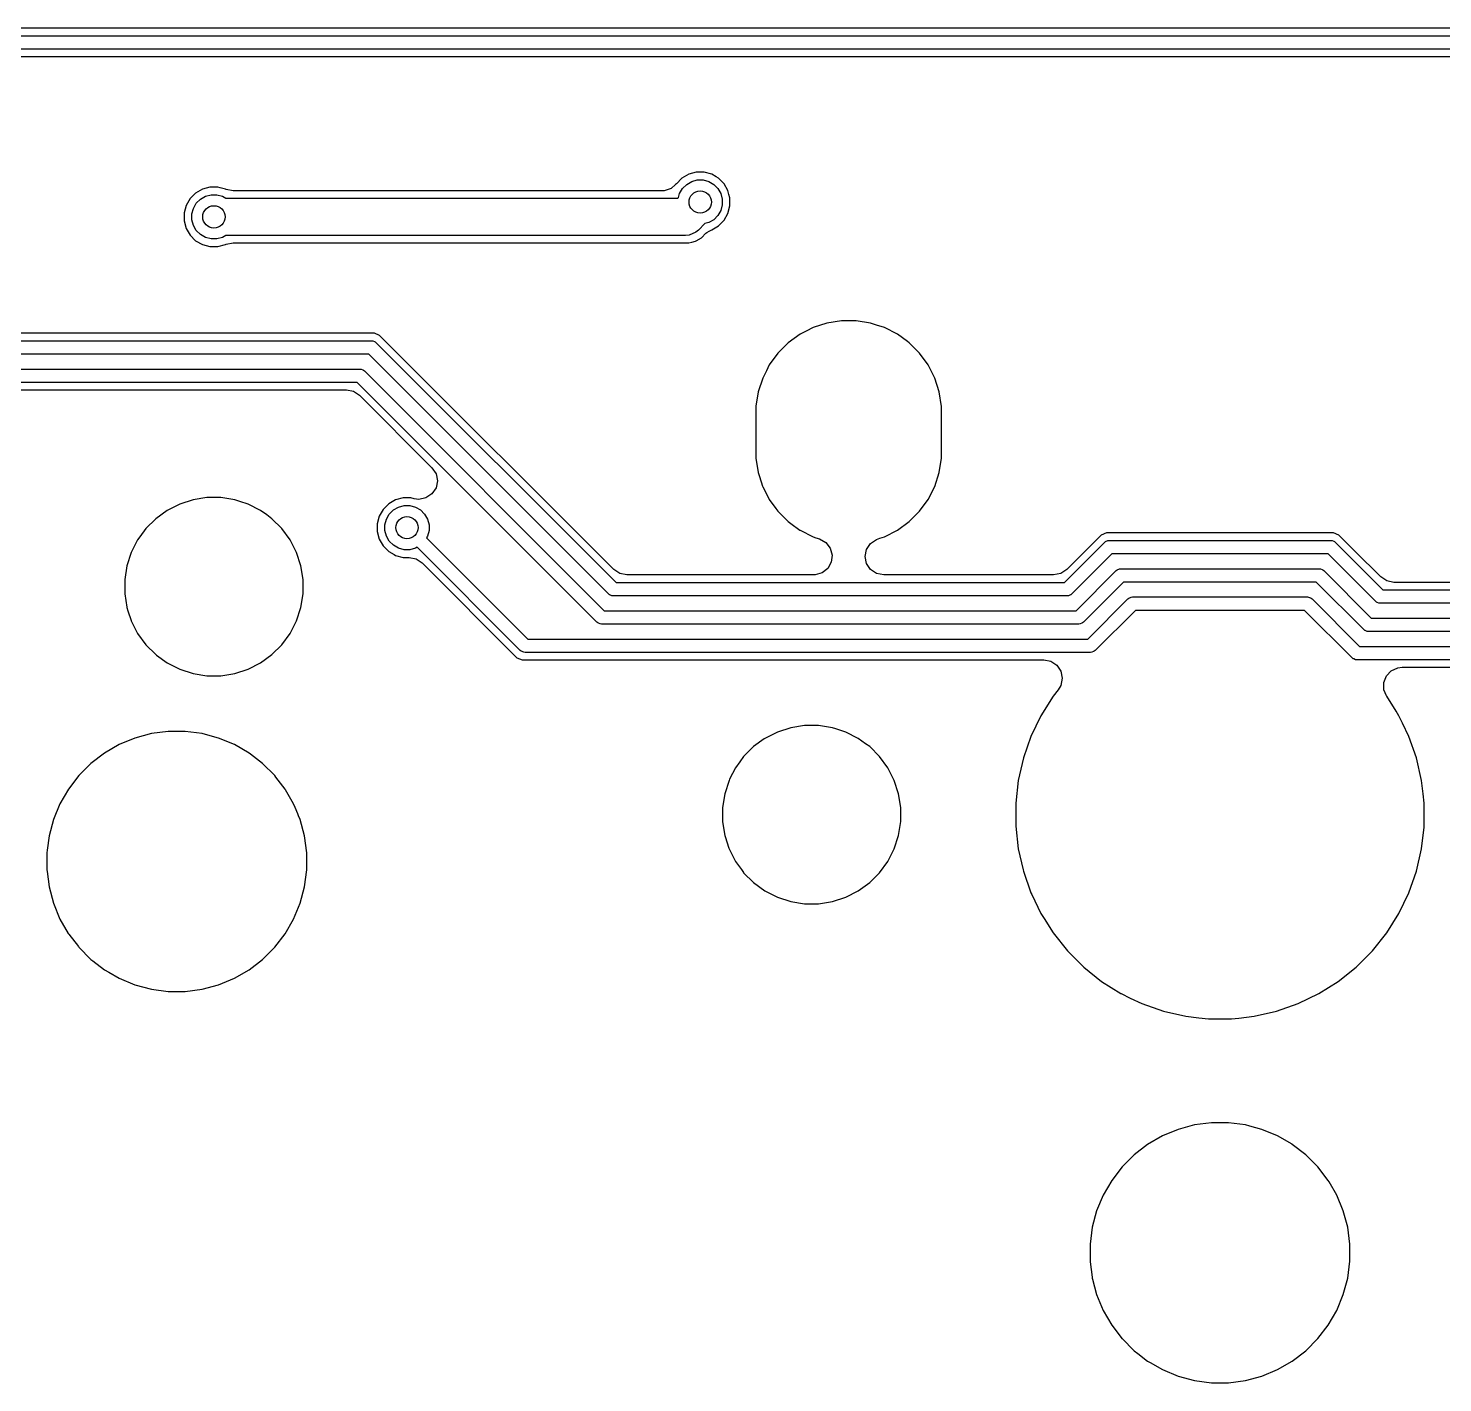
# Model space of a CAD drawing. Header units: inches. Extents: x 2.6 to 14.2, y -7.9 to -3.5.
# Drawn here: x 5.39 to 6.14, y -5.304 to -4.586 of the extents above; entities that cross this region are included whole.
import ezdxf

# ---------------------------------------------------------------- set-up
doc = ezdxf.new("R2010")
doc.units = ezdxf.units.IN
doc.header["$MEASUREMENT"] = 0
doc.layers.add('B.Cu', color=153, linetype='CONTINUOUS', true_color=0x4d7fc4)

msp = doc.modelspace()

# ---------------------------------------------------------------- linework, layer by layer
at = {"layer": 'B.Cu', "linetype": 'CONTINUOUS'}
for p, q in [((4.96122, -4.58957), (6.79035, -4.58957)), ((6.79185, -4.58561), (4.96271, -4.58561)), ((6.78889, -4.59665), (4.96269, -4.59665)), ((4.96839, -4.60061), (6.78319, -4.60061)), ((5.74054, -4.66303), (5.73694, -4.66511)), ((5.74455, -4.66196), (5.74054, -4.66303)), ((5.7487, -4.66196), (5.74455, -4.66196)), ((5.75271, -4.66303), (5.7487, -4.66196)), ((5.75499, -4.66435), (5.75271, -4.66303)), ((5.7563, -4.66511), (5.75499, -4.66435)), ((5.48266, -4.67091), (5.47907, -4.67298)), ((5.48667, -4.66983), (5.48266, -4.67091)), ((5.49082, -4.66983), (5.48667, -4.66983)), ((5.49205, -4.67016), (5.49082, -4.66983)), ((5.49483, -4.67091), (5.49205, -4.67016)), ((5.49519, -4.67105), (5.49483, -4.67091)), ((5.49894, -4.6718), (5.49519, -4.67105)), ((5.72629, -4.6718), (5.49894, -4.6718)), ((5.72757, -4.67172), (5.72629, -4.6718)), ((5.73119, -4.67049), (5.72757, -4.67172)), ((5.73351, -4.66845), (5.73119, -4.67049)), ((5.73355, -4.6685), (5.73351, -4.66845)), ((5.73401, -4.66804), (5.73355, -4.6685)), ((5.73694, -4.66511), (5.73401, -4.66804)), ((5.73401, -4.66804), (5.73401, -4.66804)), ((5.73571, -4.67321), (5.73725, -4.67053)), ((5.73694, -4.66511), (5.73694, -4.66511)), ((5.73694, -4.66511), (5.73694, -4.66511)), ((5.73725, -4.67053), (5.73943, -4.66835)), ((5.73943, -4.66835), (5.7421, -4.66681)), ((5.7421, -4.66681), (5.74508, -4.66601)), ((5.74508, -4.66601), (5.74816, -4.66601)), ((5.74816, -4.66601), (5.75114, -4.66681)), ((5.75114, -4.66681), (5.75381, -4.66835)), ((5.75381, -4.66835), (5.75599, -4.67053)), ((5.75599, -4.67053), (5.75753, -4.67321)), ((5.75924, -4.66804), (5.7563, -4.66511)), ((5.76132, -4.67164), (5.75924, -4.66804)), ((5.76168, -4.67298), (5.76132, -4.67164)), ((5.47406, -4.67951), (5.47298, -4.68352)), ((5.47613, -4.67592), (5.47406, -4.67951)), ((5.47907, -4.67298), (5.47613, -4.67592)), ((5.47784, -4.68108), (5.47938, -4.67841)), ((5.47938, -4.67841), (5.48156, -4.67623)), ((5.48156, -4.67623), (5.48423, -4.67469)), ((5.48423, -4.67469), (5.48721, -4.67389)), ((5.48721, -4.67389), (5.49029, -4.67389)), ((5.49029, -4.67389), (5.49327, -4.67469)), ((5.49327, -4.67469), (5.49512, -4.67576)), ((5.49512, -4.67576), (5.73467, -4.67576)), ((5.73467, -4.67576), (5.73516, -4.67527)), ((5.73516, -4.67527), (5.73571, -4.67321)), ((5.75753, -4.67321), (5.75833, -4.67618)), ((5.75833, -4.67927), (5.75753, -4.68224)), ((5.75833, -4.67618), (5.75833, -4.67927)), ((5.76132, -4.68381), (5.76239, -4.6798)), ((5.76186, -4.67368), (5.76168, -4.67298)), ((5.76237, -4.67558), (5.76186, -4.67368)), ((5.76239, -4.67565), (5.76237, -4.67558)), ((5.76239, -4.6798), (5.76239, -4.67565)), ((5.76239, -4.67565), (5.76239, -4.67565)), ((5.47298, -4.68352), (5.47298, -4.68767)), ((5.47704, -4.68406), (5.47784, -4.68108)), ((5.47704, -4.68714), (5.47704, -4.68406)), ((5.47784, -4.69012), (5.47704, -4.68714)), ((5.75381, -4.6871), (5.75114, -4.68864)), ((5.75599, -4.68492), (5.75381, -4.6871)), ((5.75753, -4.68224), (5.75599, -4.68492)), ((5.7563, -4.69034), (5.75924, -4.68741)), ((5.75924, -4.68741), (5.76132, -4.68381)), ((5.47298, -4.68767), (5.47406, -4.69169)), ((5.47406, -4.69169), (5.47464, -4.6927)), ((5.47464, -4.6927), (5.47613, -4.69528)), ((5.47938, -4.69279), (5.47784, -4.69012)), ((5.48156, -4.69497), (5.47938, -4.69279)), ((5.48423, -4.69651), (5.48156, -4.69497)), ((5.74422, -4.69378), (5.74067, -4.69525)), ((5.74571, -4.69256), (5.74422, -4.69378)), ((5.74422, -4.69378), (5.74422, -4.69378)), ((5.74908, -4.68919), (5.74571, -4.69256)), ((5.74722, -4.69664), (5.74965, -4.69422)), ((5.75114, -4.68864), (5.74908, -4.68919)), ((5.74965, -4.69422), (5.75018, -4.69381)), ((5.75018, -4.69381), (5.75131, -4.69326)), ((5.75131, -4.69326), (5.75235, -4.69257)), ((5.75235, -4.69257), (5.75271, -4.69242)), ((5.75235, -4.69257), (5.75235, -4.69257)), ((5.75271, -4.69242), (5.7563, -4.69034)), ((5.75271, -4.69242), (5.75271, -4.69242)), ((5.47613, -4.69528), (5.47907, -4.69822)), ((5.47907, -4.69822), (5.48266, -4.70029)), ((5.48266, -4.70029), (5.48667, -4.70137)), ((5.48721, -4.69731), (5.48423, -4.69651)), ((5.48667, -4.70137), (5.49082, -4.70137)), ((5.49029, -4.69731), (5.48721, -4.69731)), ((5.49327, -4.69651), (5.49029, -4.69731)), ((5.49082, -4.70137), (5.49483, -4.70029)), ((5.49082, -4.70137), (5.49082, -4.70137)), ((5.49512, -4.69544), (5.49327, -4.69651)), ((5.49483, -4.70029), (5.49519, -4.70014)), ((5.49483, -4.70029), (5.49483, -4.70029)), ((5.49483, -4.70029), (5.49483, -4.70029)), ((5.73875, -4.69544), (5.49512, -4.69544)), ((5.49519, -4.70014), (5.49894, -4.6994)), ((5.49894, -4.6994), (5.74057, -4.6994)), ((5.74067, -4.69525), (5.73875, -4.69544)), ((5.74057, -4.6994), (5.74222, -4.69895)), ((5.74222, -4.69895), (5.74407, -4.69846)), ((5.74407, -4.69846), (5.74449, -4.69822)), ((5.74449, -4.69822), (5.74722, -4.69664)), ((5.57386, -4.74731), (5.10869, -4.74731)), ((5.57661, -4.74845), (5.57386, -4.74731)), ((5.57386, -4.74731), (5.57386, -4.74731)), ((5.80287, -4.74613), (5.79956, -4.74782)), ((5.80646, -4.7443), (5.80287, -4.74613)), ((5.81383, -4.74191), (5.80646, -4.7443)), ((5.80646, -4.7443), (5.80646, -4.7443)), ((5.82149, -4.7407), (5.81383, -4.74191)), ((5.82924, -4.7407), (5.82149, -4.7407)), ((5.82149, -4.7407), (5.82149, -4.7407)), ((5.82149, -4.7407), (5.82149, -4.7407)), ((5.83689, -4.74191), (5.82924, -4.7407)), ((5.82924, -4.7407), (5.82924, -4.7407)), ((5.82924, -4.7407), (5.82924, -4.7407)), ((5.84004, -4.74293), (5.83689, -4.74191)), ((5.83689, -4.74191), (5.83689, -4.74191)), ((5.83689, -4.74191), (5.83689, -4.74191)), ((5.84426, -4.7443), (5.84004, -4.74293)), ((5.85117, -4.74782), (5.84426, -4.7443)), ((5.84426, -4.7443), (5.84426, -4.7443)), ((5.84426, -4.7443), (5.84426, -4.7443)), ((5.84426, -4.7443), (5.84426, -4.7443)), ((4.80092, -4.75127), (5.57236, -4.75127)), ((5.57236, -4.75127), (5.57305, -4.75134)), ((5.57305, -4.75134), (5.57391, -4.75169)), ((5.57391, -4.75169), (5.57433, -4.75187)), ((5.57433, -4.75187), (5.57487, -4.75231)), ((5.57487, -4.75231), (5.70198, -4.87942)), ((5.57872, -4.75056), (5.57661, -4.74845)), ((5.57661, -4.74845), (5.57661, -4.74845)), ((5.57661, -4.74845), (5.57661, -4.74845)), ((5.70075, -4.87259), (5.57872, -4.75056)), ((5.57872, -4.75056), (5.57872, -4.75056)), ((5.79329, -4.75238), (5.78781, -4.75786)), ((5.79956, -4.74782), (5.79329, -4.75238)), ((5.79956, -4.74782), (5.79956, -4.74782)), ((5.79956, -4.74782), (5.79956, -4.74782)), ((5.79956, -4.74782), (5.79956, -4.74782)), ((5.85649, -4.75169), (5.85117, -4.74782)), ((5.85117, -4.74782), (5.85117, -4.74782)), ((5.85117, -4.74782), (5.85117, -4.74782)), ((5.85744, -4.75238), (5.85649, -4.75169)), ((5.86292, -4.75786), (5.85744, -4.75238)), ((5.5709, -4.75835), (4.80239, -4.75835)), ((5.69801, -4.88547), (5.5709, -4.75835)), ((5.78781, -4.75786), (5.78326, -4.76413)), ((5.86742, -4.76406), (5.86292, -4.75786)), ((5.86292, -4.75786), (5.86292, -4.75786)), ((4.86536, -4.76627), (5.56615, -4.76627)), ((5.56615, -4.76627), (5.56684, -4.76634)), ((5.56684, -4.76634), (5.56774, -4.76671)), ((5.56774, -4.76671), (5.56812, -4.76687)), ((5.56812, -4.76687), (5.56866, -4.76731)), ((5.56866, -4.76731), (5.69577, -4.89442)), ((5.78172, -4.76714), (5.77974, -4.77103)), ((5.78326, -4.76413), (5.78172, -4.76714)), ((5.78326, -4.76413), (5.78326, -4.76413)), ((5.78326, -4.76413), (5.78326, -4.76413)), ((5.78326, -4.76413), (5.78326, -4.76413)), ((5.86747, -4.76413), (5.86742, -4.76406)), ((5.87099, -4.77103), (5.86747, -4.76413)), ((5.56468, -4.77335), (4.86683, -4.77335)), ((5.34306, -4.77731), (5.55898, -4.77731)), ((5.55898, -4.77731), (5.56273, -4.77806)), ((5.69179, -4.90047), (5.56468, -4.77335)), ((5.77974, -4.77103), (5.77734, -4.7784)), ((5.77974, -4.77103), (5.77974, -4.77103)), ((5.87338, -4.7784), (5.87099, -4.77103)), ((5.56273, -4.77806), (5.56591, -4.78018)), ((5.56591, -4.78018), (5.60439, -4.81866)), ((5.77734, -4.7784), (5.77613, -4.78605)), ((5.8746, -4.78606), (5.87338, -4.7784)), ((5.77613, -4.78605), (5.77613, -4.78606)), ((5.77613, -4.78606), (5.77613, -4.81349)), ((5.8746, -4.81349), (5.8746, -4.78606)), ((5.8746, -4.78606), (5.8746, -4.78606)), ((5.77613, -4.81349), (5.77613, -4.81349)), ((5.77613, -4.81349), (5.77734, -4.82114)), ((5.87338, -4.82114), (5.8746, -4.81349)), ((5.60439, -4.81866), (5.60652, -4.82184)), ((5.60652, -4.82184), (5.60726, -4.82559)), ((5.77734, -4.82114), (5.77734, -4.82114)), ((5.77734, -4.82114), (5.77802, -4.82321)), ((5.87099, -4.82851), (5.87338, -4.82114)), ((5.60652, -4.82934), (5.60439, -4.83252)), ((5.60726, -4.82559), (5.60652, -4.82934)), ((5.77802, -4.82321), (5.7797, -4.82841)), ((5.7797, -4.82841), (5.77974, -4.82851)), ((5.77974, -4.82851), (5.78326, -4.83542)), ((5.86747, -4.83542), (5.87099, -4.82851)), ((5.47768, -4.83556), (5.47061, -4.83786)), ((5.48503, -4.8344), (5.47768, -4.83556)), ((5.49247, -4.8344), (5.48503, -4.8344)), ((5.48503, -4.8344), (5.48503, -4.8344)), ((5.48503, -4.8344), (5.48503, -4.8344)), ((5.49982, -4.83556), (5.49247, -4.8344)), ((5.49247, -4.8344), (5.49247, -4.8344)), ((5.49247, -4.8344), (5.49247, -4.8344)), ((5.50245, -4.83642), (5.49982, -4.83556)), ((5.49982, -4.83556), (5.49982, -4.83556)), ((5.49982, -4.83556), (5.49982, -4.83556)), ((5.50689, -4.83786), (5.50245, -4.83642)), ((5.58502, -4.83567), (5.58143, -4.83775)), ((5.58903, -4.8346), (5.58502, -4.83567)), ((5.59319, -4.8346), (5.58903, -4.8346)), ((5.59492, -4.83506), (5.59319, -4.8346)), ((5.59319, -4.8346), (5.59319, -4.8346)), ((5.59746, -4.83539), (5.59492, -4.83506)), ((5.60121, -4.83465), (5.59746, -4.83539)), ((5.60439, -4.83252), (5.60121, -4.83465)), ((5.78326, -4.83542), (5.78326, -4.83542)), ((5.78326, -4.83542), (5.78326, -4.83542)), ((5.78326, -4.83542), (5.78674, -4.84022)), ((5.86292, -4.84169), (5.86747, -4.83542)), ((5.46398, -4.84124), (5.45796, -4.84561)), ((5.47061, -4.83786), (5.46398, -4.84124)), ((5.46398, -4.84124), (5.46398, -4.84124)), ((5.47061, -4.83786), (5.47061, -4.83786)), ((5.47061, -4.83786), (5.47061, -4.83786)), ((5.51352, -4.84124), (5.50689, -4.83786)), ((5.50689, -4.83786), (5.50689, -4.83786)), ((5.50689, -4.83786), (5.50689, -4.83786)), ((5.51679, -4.84361), (5.51352, -4.84124)), ((5.51954, -4.84561), (5.51679, -4.84361)), ((5.57642, -4.84428), (5.57534, -4.84829)), ((5.57849, -4.84068), (5.57642, -4.84428)), ((5.58143, -4.83775), (5.57849, -4.84068)), ((5.5802, -4.84584), (5.58174, -4.84317)), ((5.58174, -4.84317), (5.58392, -4.84099)), ((5.58392, -4.84099), (5.58659, -4.83945)), ((5.58659, -4.83945), (5.58957, -4.83865)), ((5.58957, -4.83865), (5.59265, -4.83865)), ((5.59265, -4.83865), (5.59563, -4.83945)), ((5.59563, -4.83945), (5.5983, -4.84099)), ((5.5983, -4.84099), (5.60048, -4.84317)), ((5.60048, -4.84317), (5.60202, -4.84584)), ((5.78674, -4.84022), (5.78781, -4.84169)), ((5.78781, -4.84169), (5.79329, -4.84717)), ((5.85744, -4.84717), (5.86292, -4.84169)), ((5.4527, -4.85087), (5.4495, -4.85527)), ((5.45796, -4.84561), (5.4527, -4.85087)), ((5.5248, -4.85087), (5.51954, -4.84561)), ((5.51954, -4.84561), (5.51954, -4.84561)), ((5.51954, -4.84561), (5.51954, -4.84561)), ((5.52917, -4.85689), (5.5248, -4.85087)), ((5.57534, -4.84829), (5.57534, -4.85244)), ((5.57534, -4.85244), (5.57642, -4.85645)), ((5.5794, -4.84882), (5.5802, -4.84584)), ((5.5794, -4.8519), (5.5794, -4.84882)), ((5.5802, -4.85488), (5.5794, -4.8519)), ((5.60202, -4.84584), (5.60282, -4.84882)), ((5.60282, -4.8519), (5.60202, -4.85488)), ((5.60282, -4.84882), (5.60282, -4.8519)), ((5.79329, -4.84717), (5.79466, -4.84816)), ((5.79466, -4.84816), (5.79952, -4.85169)), ((5.79952, -4.85169), (5.79956, -4.85172)), ((5.79956, -4.85172), (5.80646, -4.85524)), ((5.84426, -4.85524), (5.85117, -4.85172)), ((5.85117, -4.85172), (5.85744, -4.84717)), ((5.44832, -4.85689), (5.44512, -4.86319)), ((5.4495, -4.85527), (5.44832, -4.85689)), ((5.53255, -4.86352), (5.52917, -4.85689)), ((5.57642, -4.85645), (5.57745, -4.85823)), ((5.57745, -4.85823), (5.57849, -4.86004)), ((5.58174, -4.85755), (5.5802, -4.85488)), ((5.58392, -4.85973), (5.58174, -4.85755)), ((5.58659, -4.86127), (5.58392, -4.85973)), ((5.60202, -4.85488), (5.60152, -4.85576)), ((5.60152, -4.85576), (5.65518, -4.90942)), ((5.80646, -4.85524), (5.80796, -4.85573)), ((5.80796, -4.85573), (5.80983, -4.85633)), ((5.80983, -4.85633), (5.81317, -4.8582)), ((5.81317, -4.8582), (5.81554, -4.86121)), ((5.83486, -4.86191), (5.83699, -4.85873)), ((5.83699, -4.85873), (5.84017, -4.8566)), ((5.84017, -4.8566), (5.84089, -4.85633)), ((5.84089, -4.85633), (5.84182, -4.85603)), ((5.84182, -4.85603), (5.84426, -4.85524)), ((5.93971, -4.87942), (5.96095, -4.85817)), ((5.95921, -4.85432), (5.94094, -4.87259)), ((5.96196, -4.85318), (5.95921, -4.85432)), ((5.96095, -4.85817), (5.96149, -4.85773)), ((5.96149, -4.85773), (5.96277, -4.8572)), ((5.96196, -4.85318), (5.96196, -4.85318)), ((5.96196, -4.85318), (5.96196, -4.85318)), ((5.96196, -4.85318), (5.96196, -4.85318)), ((5.96495, -4.85318), (5.96196, -4.85318)), ((5.96277, -4.8572), (5.96346, -4.85713)), ((5.96346, -4.85713), (6.08097, -4.85713)), ((6.08246, -4.85318), (5.96495, -4.85318)), ((6.08097, -4.85713), (6.08166, -4.8572)), ((6.08166, -4.8572), (6.08251, -4.85755)), ((6.08522, -4.85432), (6.08246, -4.85318)), ((6.08246, -4.85318), (6.08246, -4.85318)), ((6.08251, -4.85755), (6.08294, -4.85773)), ((6.08294, -4.85773), (6.08347, -4.85817)), ((6.08347, -4.85817), (6.10866, -4.88335)), ((6.08733, -4.85643), (6.08522, -4.85432)), ((6.08522, -4.85432), (6.08522, -4.85432)), ((6.08522, -4.85432), (6.08522, -4.85432)), ((6.09367, -4.86278), (6.08733, -4.85643)), ((6.08733, -4.85643), (6.08733, -4.85643)), ((5.44495, -4.86352), (5.44265, -4.87059)), ((5.44512, -4.86319), (5.44495, -4.86352)), ((5.53485, -4.87059), (5.53255, -4.86352)), ((5.57849, -4.86004), (5.58143, -4.86298)), ((5.58143, -4.86298), (5.58433, -4.86466)), ((5.58433, -4.86466), (5.58502, -4.86506)), ((5.58502, -4.86506), (5.58903, -4.86613)), ((5.58957, -4.86207), (5.58659, -4.86127)), ((5.58903, -4.86613), (5.59221, -4.86613)), ((5.59265, -4.86207), (5.58957, -4.86207)), ((5.59221, -4.86613), (5.59596, -4.86688)), ((5.59563, -4.86127), (5.59265, -4.86207)), ((5.59651, -4.86077), (5.59563, -4.86127)), ((5.59596, -4.86688), (5.59914, -4.869)), ((5.6512, -4.91547), (5.59651, -4.86077)), ((5.81554, -4.86121), (5.81658, -4.86489)), ((5.81658, -4.86489), (5.81613, -4.86869)), ((5.83412, -4.86566), (5.83486, -4.86191)), ((5.83486, -4.86941), (5.83412, -4.86566)), ((5.96492, -4.86422), (5.94368, -4.88547)), ((6.0795, -4.86422), (5.96492, -4.86422)), ((6.10468, -4.8894), (6.0795, -4.86422)), ((6.10743, -4.87653), (6.09367, -4.86278)), ((5.44265, -4.87059), (5.44148, -4.87794)), ((5.53601, -4.87794), (5.53485, -4.87059)), ((5.59914, -4.869), (5.64946, -4.91932)), ((5.70393, -4.87471), (5.70075, -4.87259)), ((5.70768, -4.87546), (5.70393, -4.87471)), ((5.81125, -4.87439), (5.80757, -4.87543)), ((5.81426, -4.87202), (5.81125, -4.87439)), ((5.81613, -4.86869), (5.81426, -4.87202)), ((5.83699, -4.87259), (5.83486, -4.86941)), ((5.84017, -4.87471), (5.83699, -4.87259)), ((5.84392, -4.87546), (5.84017, -4.87471)), ((5.93776, -4.87471), (5.93401, -4.87546)), ((5.94094, -4.87259), (5.93776, -4.87471)), ((5.94592, -4.89442), (5.96716, -4.87317)), ((5.96716, -4.87317), (5.9677, -4.87273)), ((5.9677, -4.87273), (5.96898, -4.8722)), ((5.96898, -4.8722), (5.96967, -4.87213)), ((5.96967, -4.87213), (6.07476, -4.87213)), ((6.07476, -4.87213), (6.07545, -4.8722)), ((6.07545, -4.8722), (6.07635, -4.87258)), ((6.07635, -4.87258), (6.07672, -4.87273)), ((6.07672, -4.87273), (6.07726, -4.87317)), ((6.07726, -4.87317), (6.10244, -4.89835)), ((5.44148, -4.87794), (5.44148, -4.87794)), ((5.44148, -4.87794), (5.44148, -4.88538)), ((5.53601, -4.88538), (5.53601, -4.87794)), ((5.70198, -4.87942), (5.93971, -4.87942)), ((5.8068, -4.87546), (5.70768, -4.87546)), ((5.80757, -4.87543), (5.8068, -4.87546)), ((5.93401, -4.87546), (5.84392, -4.87546)), ((5.97114, -4.87922), (5.94989, -4.90047)), ((6.07329, -4.87922), (5.97114, -4.87922)), ((6.09847, -4.9044), (6.07329, -4.87922)), ((6.11061, -4.87865), (6.10743, -4.87653)), ((6.11436, -4.8794), (6.11061, -4.87865)), ((6.64947, -4.8794), (6.11436, -4.8794)), ((5.44148, -4.88538), (5.44148, -4.88538)), ((5.44148, -4.88538), (5.44262, -4.89255)), ((5.53485, -4.89273), (5.53601, -4.88538)), ((5.69854, -4.88591), (5.69801, -4.88547)), ((5.69866, -4.88596), (5.69854, -4.88591)), ((5.69982, -4.88644), (5.69866, -4.88596)), ((5.70051, -4.8865), (5.69982, -4.88644)), ((5.94117, -4.8865), (5.70051, -4.8865)), ((5.94186, -4.88644), (5.94117, -4.8865)), ((5.94303, -4.88596), (5.94186, -4.88644)), ((5.94314, -4.88591), (5.94303, -4.88596)), ((5.94368, -4.88547), (5.94314, -4.88591)), ((5.95213, -4.90942), (5.97338, -4.88817)), ((5.97338, -4.88817), (5.97391, -4.88773)), ((5.97391, -4.88773), (5.97519, -4.8872)), ((5.97519, -4.8872), (5.97588, -4.88713)), ((5.97588, -4.88713), (6.06854, -4.88713)), ((6.06854, -4.88713), (6.06923, -4.8872)), ((6.06923, -4.8872), (6.07014, -4.88758)), ((6.07014, -4.88758), (6.07051, -4.88773)), ((6.07051, -4.88773), (6.07105, -4.88817)), ((6.07105, -4.88817), (6.09623, -4.91335)), ((6.10522, -4.88984), (6.10468, -4.8894)), ((6.10556, -4.88999), (6.10522, -4.88984)), ((6.1065, -4.89037), (6.10556, -4.88999)), ((6.10866, -4.88335), (6.65517, -4.88335)), ((5.44262, -4.89255), (5.44265, -4.89273)), ((5.44265, -4.89273), (5.44319, -4.8944)), ((5.44319, -4.8944), (5.44488, -4.8996)), ((5.53255, -4.8998), (5.53485, -4.89273)), ((5.69577, -4.89442), (5.94592, -4.89442)), ((5.97735, -4.89422), (5.95611, -4.91547)), ((6.06708, -4.89422), (5.97735, -4.89422)), ((6.09226, -4.9194), (6.06708, -4.89422)), ((6.10719, -4.89044), (6.1065, -4.89037)), ((6.65663, -4.89044), (6.10719, -4.89044)), ((5.44488, -4.8996), (5.44495, -4.8998)), ((5.44495, -4.8998), (5.44832, -4.90643)), ((5.52917, -4.90643), (5.53255, -4.8998)), ((5.69233, -4.90091), (5.69179, -4.90047)), ((5.69271, -4.90106), (5.69233, -4.90091)), ((5.69361, -4.90144), (5.69271, -4.90106)), ((5.6943, -4.9015), (5.69361, -4.90144)), ((5.94739, -4.9015), (5.6943, -4.9015)), ((5.94808, -4.90144), (5.94739, -4.9015)), ((5.94898, -4.90106), (5.94808, -4.90144)), ((5.94936, -4.90091), (5.94898, -4.90106)), ((5.94989, -4.90047), (5.94936, -4.90091)), ((6.09901, -4.90484), (6.09847, -4.9044)), ((6.09929, -4.90496), (6.09901, -4.90484)), ((6.10029, -4.90537), (6.09929, -4.90496)), ((6.10244, -4.89835), (6.66138, -4.89835)), ((5.44832, -4.90643), (5.4527, -4.91245)), ((5.4527, -4.91245), (5.45796, -4.91771)), ((5.51954, -4.91771), (5.5248, -4.91245)), ((5.5248, -4.91245), (5.52917, -4.90643)), ((5.65518, -4.90942), (5.95213, -4.90942)), ((6.10098, -4.90544), (6.10029, -4.90537)), ((6.66285, -4.90544), (6.10098, -4.90544)), ((5.45796, -4.91771), (5.45796, -4.91771)), ((5.45796, -4.91771), (5.45796, -4.91771)), ((5.45796, -4.91771), (5.45833, -4.91799)), ((5.45833, -4.91799), (5.46398, -4.92209)), ((5.51352, -4.92209), (5.51954, -4.91771)), ((5.64946, -4.91932), (5.64946, -4.91932)), ((5.64946, -4.91932), (5.64946, -4.91932)), ((5.64946, -4.91932), (5.65222, -4.92046)), ((5.65174, -4.91591), (5.6512, -4.91547)), ((5.65302, -4.91644), (5.65174, -4.91591)), ((5.65371, -4.9165), (5.65302, -4.91644)), ((5.9536, -4.9165), (5.65371, -4.9165)), ((5.95429, -4.91644), (5.9536, -4.9165)), ((5.95522, -4.91605), (5.95429, -4.91644)), ((5.95557, -4.91591), (5.95522, -4.91605)), ((5.95611, -4.91547), (5.95557, -4.91591)), ((6.0928, -4.91984), (6.09226, -4.9194)), ((6.09317, -4.92), (6.0928, -4.91984)), ((6.09407, -4.92037), (6.09317, -4.92)), ((6.09623, -4.91335), (6.66759, -4.91335)), ((5.46398, -4.92209), (5.47061, -4.92546)), ((5.47061, -4.92546), (5.47768, -4.92776)), ((5.49982, -4.92776), (5.50689, -4.92546)), ((5.50689, -4.92546), (5.51352, -4.92209)), ((5.65222, -4.92046), (5.65222, -4.92046)), ((5.65222, -4.92046), (5.65222, -4.92046)), ((5.65222, -4.92046), (5.65222, -4.92046)), ((5.65222, -4.92046), (5.65634, -4.92046)), ((5.65634, -4.92046), (5.65634, -4.92046)), ((5.65634, -4.92046), (5.9288, -4.92046)), ((5.9288, -4.92046), (5.93255, -4.92121)), ((5.93255, -4.92121), (5.93573, -4.92333)), ((5.93573, -4.92333), (5.93786, -4.92651)), ((5.93786, -4.92651), (5.9386, -4.93026)), ((6.09476, -4.92044), (6.09407, -4.92037)), ((6.66906, -4.92044), (6.09476, -4.92044)), ((6.11044, -4.92898), (6.11307, -4.92621)), ((6.11307, -4.92621), (6.11656, -4.92464)), ((6.11656, -4.92464), (6.11874, -4.9244)), ((6.11874, -4.9244), (6.67055, -4.9244)), ((5.47768, -4.92776), (5.48503, -4.92893)), ((5.48503, -4.92893), (5.48503, -4.92893)), ((5.48503, -4.92893), (5.49247, -4.92893)), ((5.49247, -4.92893), (5.49982, -4.92776)), ((5.49247, -4.92893), (5.49247, -4.92893)), ((5.93786, -4.93402), (5.93646, -4.93638)), ((5.9386, -4.93026), (5.93786, -4.93402)), ((6.10907, -4.93256), (6.11044, -4.92898)), ((6.10918, -4.93638), (6.10907, -4.93256)), ((5.93376, -4.93977), (5.92729, -4.95007)), ((5.93646, -4.93638), (5.93376, -4.93977)), ((5.93376, -4.93977), (5.93376, -4.93977)), ((6.11058, -4.9395), (6.10918, -4.93638)), ((6.11052, -4.93953), (6.11058, -4.9395)), ((6.11067, -4.93977), (6.11052, -4.93953)), ((6.11563, -4.94767), (6.11067, -4.93977)), ((6.11067, -4.93977), (6.11067, -4.93977)), ((6.11714, -4.95007), (6.11563, -4.94767)), ((5.79461, -4.95643), (5.78753, -4.95873)), ((5.80196, -4.95526), (5.79461, -4.95643)), ((5.8094, -4.95526), (5.80196, -4.95526)), ((5.80196, -4.95526), (5.80196, -4.95526)), ((5.80196, -4.95526), (5.80196, -4.95526)), ((5.81675, -4.95643), (5.8094, -4.95526)), ((5.8094, -4.95526), (5.8094, -4.95526)), ((5.8094, -4.95526), (5.8094, -4.95526)), ((5.81858, -4.95702), (5.81675, -4.95643)), ((5.81675, -4.95643), (5.81675, -4.95643)), ((5.81675, -4.95643), (5.81675, -4.95643)), ((5.82382, -4.95873), (5.81858, -4.95702)), ((5.92729, -4.95007), (5.92201, -4.96102)), ((6.11904, -4.95402), (6.11714, -4.95007)), ((6.12242, -4.96102), (6.11904, -4.95402)), ((5.44686, -4.96193), (5.43852, -4.96539)), ((5.45559, -4.95959), (5.44686, -4.96193)), ((5.46455, -4.95841), (5.45559, -4.95959)), ((5.47358, -4.95841), (5.46455, -4.95841)), ((5.48254, -4.95959), (5.47358, -4.95841)), ((5.48559, -4.96041), (5.48254, -4.95959)), ((5.48254, -4.95959), (5.48254, -4.95959)), ((5.48254, -4.95959), (5.48254, -4.95959)), ((5.49126, -4.96193), (5.48559, -4.96041)), ((5.49961, -4.96539), (5.49126, -4.96193)), ((5.78047, -4.96242), (5.77489, -4.96648)), ((5.78091, -4.9621), (5.78047, -4.96242)), ((5.78753, -4.95873), (5.78091, -4.9621)), ((5.78753, -4.95873), (5.78753, -4.95873)), ((5.78753, -4.95873), (5.78753, -4.95873)), ((5.83045, -4.9621), (5.82382, -4.95873)), ((5.82382, -4.95873), (5.82382, -4.95873)), ((5.82382, -4.95873), (5.82382, -4.95873)), ((5.83433, -4.96493), (5.83045, -4.9621)), ((5.83647, -4.96648), (5.83433, -4.96493)), ((5.92201, -4.96102), (5.91799, -4.9725)), ((5.92201, -4.96102), (5.92201, -4.96102)), ((6.12643, -4.9725), (6.12242, -4.96102)), ((5.43069, -4.96991), (5.42353, -4.97541)), ((5.43852, -4.96539), (5.43069, -4.96991)), ((5.43069, -4.96991), (5.43069, -4.96991)), ((5.43852, -4.96539), (5.43852, -4.96539)), ((5.50743, -4.96991), (5.49961, -4.96539)), ((5.49961, -4.96539), (5.49961, -4.96539)), ((5.50817, -4.97047), (5.50743, -4.96991)), ((5.50743, -4.96991), (5.50743, -4.96991)), ((5.5146, -4.97541), (5.50817, -4.97047)), ((5.76963, -4.97174), (5.76764, -4.97448)), ((5.77489, -4.96648), (5.76963, -4.97174)), ((5.84173, -4.97174), (5.83647, -4.96648)), ((5.83647, -4.96648), (5.83647, -4.96648)), ((5.83647, -4.96648), (5.83647, -4.96648)), ((5.8461, -4.97776), (5.84173, -4.97174)), ((5.42353, -4.97541), (5.41714, -4.98179)), ((5.52099, -4.98179), (5.5146, -4.97541)), ((5.5146, -4.97541), (5.5146, -4.97541)), ((5.5146, -4.97541), (5.5146, -4.97541)), ((5.76525, -4.97776), (5.76222, -4.9837)), ((5.76764, -4.97448), (5.76525, -4.97776)), ((5.84948, -4.98439), (5.8461, -4.97776)), ((5.91799, -4.9725), (5.91529, -4.98436)), ((6.12914, -4.98436), (6.12643, -4.9725)), ((5.41714, -4.98179), (5.41164, -4.98896)), ((5.52162, -4.98261), (5.52099, -4.98179)), ((5.52099, -4.98179), (5.52099, -4.98179)), ((5.52099, -4.98179), (5.52099, -4.98179)), ((5.52649, -4.98896), (5.52162, -4.98261)), ((5.76188, -4.98439), (5.75958, -4.99146)), ((5.76222, -4.9837), (5.76188, -4.98439)), ((5.85178, -4.99146), (5.84948, -4.98439)), ((5.91529, -4.98436), (5.91393, -4.99645)), ((6.12994, -4.99146), (6.12914, -4.98436)), ((5.41164, -4.98896), (5.40712, -4.99678)), ((5.41164, -4.98896), (5.41164, -4.98896)), ((5.52675, -4.98941), (5.52649, -4.98896)), ((5.53101, -4.99678), (5.52675, -4.98941)), ((5.75958, -4.99146), (5.75841, -4.99881)), ((5.85294, -4.99881), (5.85178, -4.99146)), ((6.1305, -4.99645), (6.12994, -4.99146)), ((5.40712, -4.99678), (5.40366, -5.00513)), ((5.40712, -4.99678), (5.40712, -4.99678)), ((5.53184, -4.99881), (5.53101, -4.99678)), ((5.53101, -4.99678), (5.53101, -4.99678)), ((5.53324, -5.00217), (5.53184, -4.99881)), ((5.53368, -5.00324), (5.53324, -5.00217)), ((5.75841, -4.99881), (5.75841, -4.99881)), ((5.75841, -4.99881), (5.75841, -5.00625)), ((5.85294, -5.00625), (5.85294, -4.99881)), ((5.91393, -4.99645), (5.91393, -5.00861)), ((6.1305, -4.99881), (6.1305, -4.99645)), ((6.1305, -4.99645), (6.1305, -4.99645)), ((6.1305, -5.00861), (6.1305, -4.99881)), ((5.40366, -5.00513), (5.40133, -5.01386)), ((5.53446, -5.00513), (5.53368, -5.00324)), ((5.5368, -5.01386), (5.53446, -5.00513)), ((5.75841, -5.00625), (5.75841, -5.00625)), ((5.75841, -5.00625), (5.75943, -5.01265)), ((5.85178, -5.0136), (5.85294, -5.00625)), ((5.91393, -5.00861), (5.91529, -5.0207)), ((6.12914, -5.0207), (6.13045, -5.00909)), ((6.13045, -5.00909), (6.1305, -5.00861)), ((6.1305, -5.00861), (6.1305, -5.00861)), ((5.40133, -5.01386), (5.40033, -5.02141)), ((5.53798, -5.02281), (5.5368, -5.01386)), ((5.75943, -5.01265), (5.75958, -5.0136)), ((5.75958, -5.0136), (5.75976, -5.01415)), ((5.75976, -5.01415), (5.76175, -5.02028)), ((5.84948, -5.02067), (5.85178, -5.0136)), ((5.40033, -5.02141), (5.40015, -5.02281)), ((5.40015, -5.02281), (5.40015, -5.03185)), ((5.53798, -5.03185), (5.53798, -5.02281)), ((5.76175, -5.02028), (5.76188, -5.02067)), ((5.76188, -5.02067), (5.76525, -5.0273)), ((5.8461, -5.0273), (5.84948, -5.02067)), ((5.91529, -5.0207), (5.91783, -5.03185)), ((6.12643, -5.03255), (6.12914, -5.0207)), ((5.40015, -5.03185), (5.40025, -5.03267)), ((5.5368, -5.04081), (5.53798, -5.03185)), ((5.76525, -5.0273), (5.76845, -5.0317)), ((5.76845, -5.0317), (5.76956, -5.03322)), ((5.84173, -5.03332), (5.8461, -5.0273)), ((5.91783, -5.03185), (5.91799, -5.03255)), ((5.40025, -5.03267), (5.40133, -5.04081)), ((5.76956, -5.03322), (5.76963, -5.03332)), ((5.76963, -5.03332), (5.77489, -5.03858)), ((5.77489, -5.03858), (5.78091, -5.04295)), ((5.83045, -5.04295), (5.83647, -5.03858)), ((5.83647, -5.03858), (5.84173, -5.03332)), ((5.91799, -5.03255), (5.92201, -5.04403)), ((6.12242, -5.04403), (6.12643, -5.03255)), ((5.40133, -5.04081), (5.40366, -5.04953)), ((5.53446, -5.04953), (5.5368, -5.04081)), ((5.78091, -5.04295), (5.78753, -5.04633)), ((5.78753, -5.04633), (5.79461, -5.04863)), ((5.81675, -5.04863), (5.82382, -5.04633)), ((5.82382, -5.04633), (5.83045, -5.04295)), ((5.92201, -5.04403), (5.92241, -5.04487)), ((5.92241, -5.04487), (5.92729, -5.05499)), ((6.11714, -5.05499), (6.12242, -5.04403)), ((5.40366, -5.04953), (5.40712, -5.05788)), ((5.53101, -5.05788), (5.53446, -5.04953)), ((5.79461, -5.04863), (5.80196, -5.04979)), ((5.80196, -5.04979), (5.80196, -5.04979)), ((5.80196, -5.04979), (5.8094, -5.04979)), ((5.8094, -5.04979), (5.81675, -5.04863)), ((5.8094, -5.04979), (5.8094, -5.04979)), ((5.92729, -5.05499), (5.92897, -5.05767)), ((6.11067, -5.06529), (6.11714, -5.05499)), ((5.40712, -5.05788), (5.40712, -5.05788)), ((5.40712, -5.05788), (5.41154, -5.06553)), ((5.52649, -5.0657), (5.53101, -5.05788)), ((5.92897, -5.05767), (5.93376, -5.06529)), ((5.41154, -5.06553), (5.41164, -5.0657)), ((5.41164, -5.0657), (5.41183, -5.06595)), ((5.41183, -5.06595), (5.41686, -5.07251)), ((5.52099, -5.07287), (5.52649, -5.0657)), ((5.93376, -5.06529), (5.94134, -5.0748)), ((6.10308, -5.0748), (6.11067, -5.06529)), ((5.41686, -5.07251), (5.41714, -5.07287)), ((5.41714, -5.07287), (5.42353, -5.07926)), ((5.5146, -5.07926), (5.52099, -5.07287)), ((5.94134, -5.0748), (5.94994, -5.0834)), ((6.09448, -5.0834), (6.10308, -5.0748)), ((5.42353, -5.07926), (5.42353, -5.07926)), ((5.42353, -5.07926), (5.42353, -5.07926)), ((5.42353, -5.07926), (5.42452, -5.08002)), ((5.42452, -5.08002), (5.43069, -5.08476)), ((5.43069, -5.08476), (5.433, -5.08609)), ((5.49961, -5.08927), (5.50743, -5.08476)), ((5.50743, -5.08476), (5.5146, -5.07926)), ((5.94994, -5.0834), (5.95945, -5.09098)), ((6.08497, -5.09098), (6.09448, -5.0834)), ((5.433, -5.08609), (5.43852, -5.08927)), ((5.43852, -5.08927), (5.43852, -5.08927)), ((5.43852, -5.08927), (5.43852, -5.08927)), ((5.43852, -5.08927), (5.44686, -5.09273)), ((5.49126, -5.09273), (5.49961, -5.08927)), ((5.95945, -5.09098), (5.96972, -5.09743)), ((6.07468, -5.09745), (6.08497, -5.09098)), ((5.44686, -5.09273), (5.45559, -5.09507)), ((5.45559, -5.09507), (5.46455, -5.09625)), ((5.46455, -5.09625), (5.47358, -5.09625)), ((5.47358, -5.09625), (5.48254, -5.09507)), ((5.48254, -5.09507), (5.49126, -5.09273)), ((5.96972, -5.09743), (5.96975, -5.09745)), ((5.96975, -5.09745), (5.97454, -5.09976)), ((5.97454, -5.09976), (5.98071, -5.10273)), ((6.06372, -5.10273), (6.07468, -5.09745)), ((5.98071, -5.10273), (5.99219, -5.10675)), ((5.99219, -5.10675), (6.00405, -5.10945)), ((6.04038, -5.10945), (6.05224, -5.10675)), ((6.05224, -5.10675), (6.06372, -5.10273)), ((6.00405, -5.10945), (6.01108, -5.11025)), ((6.01108, -5.11025), (6.01613, -5.11082)), ((6.01613, -5.11082), (6.01613, -5.11082)), ((6.01613, -5.11082), (6.02829, -5.11082)), ((6.02829, -5.11082), (6.03216, -5.11038)), ((6.02829, -5.11082), (6.02829, -5.11082)), ((6.03216, -5.11038), (6.04038, -5.10945)), ((6.00874, -5.16707), (6.00001, -5.16941)), ((6.0177, -5.16589), (6.00874, -5.16707)), ((6.02673, -5.16589), (6.0177, -5.16589)), ((6.03569, -5.16707), (6.02673, -5.16589)), ((6.03797, -5.16769), (6.03569, -5.16707)), ((6.03569, -5.16707), (6.03569, -5.16707)), ((6.03569, -5.16707), (6.03569, -5.16707)), ((5.99167, -5.17287), (5.98384, -5.17739)), ((6.00001, -5.16941), (5.99167, -5.17287)), ((5.99167, -5.17287), (5.99167, -5.17287)), ((6.04441, -5.16941), (6.03797, -5.16769)), ((6.05276, -5.17287), (6.04441, -5.16941)), ((6.06046, -5.17732), (6.05276, -5.17287)), ((6.05276, -5.17287), (6.05276, -5.17287)), ((5.98384, -5.17739), (5.97668, -5.18289)), ((5.98384, -5.17739), (5.98384, -5.17739)), ((6.06058, -5.17739), (6.06046, -5.17732)), ((6.06775, -5.18289), (6.06058, -5.17739)), ((6.06058, -5.17739), (6.06058, -5.17739)), ((6.06058, -5.17739), (6.06058, -5.17739)), ((5.97029, -5.18927), (5.96479, -5.19644)), ((5.97668, -5.18289), (5.97029, -5.18927)), ((6.07414, -5.18927), (6.06775, -5.18289)), ((6.06775, -5.18289), (6.06775, -5.18289)), ((6.06775, -5.18289), (6.06775, -5.18289)), ((6.07964, -5.19644), (6.07414, -5.18927)), ((5.96479, -5.19644), (5.96027, -5.20426)), ((5.96479, -5.19644), (5.96479, -5.19644)), ((6.08005, -5.19715), (6.07964, -5.19644)), ((6.08413, -5.20421), (6.08005, -5.19715)), ((5.96027, -5.20426), (5.95681, -5.21261)), ((5.96027, -5.20426), (5.96027, -5.20426)), ((6.08416, -5.20426), (6.08413, -5.20421)), ((6.08761, -5.21261), (6.08416, -5.20426)), ((5.95681, -5.21261), (5.95447, -5.22134)), ((6.08995, -5.22134), (6.08761, -5.21261)), ((5.95447, -5.22134), (5.9533, -5.23029)), ((6.09113, -5.23029), (6.08995, -5.22134)), ((5.9533, -5.23029), (5.9533, -5.23933)), ((6.09113, -5.23933), (6.09113, -5.23029)), ((5.9533, -5.23933), (5.95334, -5.23968)), ((5.95334, -5.23968), (5.95441, -5.24782)), ((6.08995, -5.24829), (6.09113, -5.23933)), ((5.95441, -5.24782), (5.95447, -5.24829)), ((5.95447, -5.24829), (5.95461, -5.24878)), ((5.95461, -5.24878), (5.95681, -5.25701)), ((6.08761, -5.25701), (6.08995, -5.24829)), ((5.95681, -5.25701), (5.96027, -5.26536)), ((6.08416, -5.26536), (6.08761, -5.25701)), ((5.96027, -5.26536), (5.96027, -5.26536)), ((5.96027, -5.26536), (5.96479, -5.27318)), ((6.07964, -5.27318), (6.08416, -5.26536)), ((5.96479, -5.27318), (5.96479, -5.27318)), ((5.96479, -5.27318), (5.9655, -5.27411)), ((5.9655, -5.27411), (5.97025, -5.2803)), ((6.07414, -5.28035), (6.07964, -5.27318)), ((5.97025, -5.2803), (5.97029, -5.28035)), ((5.97029, -5.28035), (5.97668, -5.28674)), ((5.97668, -5.28674), (5.97668, -5.28674)), ((5.97668, -5.28674), (5.97668, -5.28674)), ((5.97668, -5.28674), (5.97865, -5.28825)), ((6.06058, -5.29224), (6.06775, -5.28674)), ((6.06775, -5.28674), (6.07414, -5.28035)), ((5.97865, -5.28825), (5.98384, -5.29224)), ((5.98384, -5.29224), (5.98523, -5.29304)), ((5.98523, -5.29304), (5.99167, -5.29675)), ((6.05276, -5.29675), (6.06058, -5.29224)), ((5.99167, -5.29675), (5.99167, -5.29675)), ((5.99167, -5.29675), (5.99167, -5.29675)), ((5.99167, -5.29675), (6.00001, -5.30021)), ((6.00001, -5.30021), (6.00874, -5.30255)), ((6.03569, -5.30255), (6.04441, -5.30021)), ((6.04441, -5.30021), (6.05276, -5.29675)), ((6.00874, -5.30255), (6.0177, -5.30373)), ((6.0177, -5.30373), (6.02673, -5.30373)), ((6.02673, -5.30373), (6.03569, -5.30255))]:
    msp.add_line(p, q, dxfattribs=at)
at = {"layer": 'B.Cu'}
for centre in [(5.74662, -4.67772), (5.48875, -4.6856), (5.59111, -4.85036)]:
    msp.add_circle(centre, 0.00591, dxfattribs=at)

doc.saveas('drawing.dxf')
